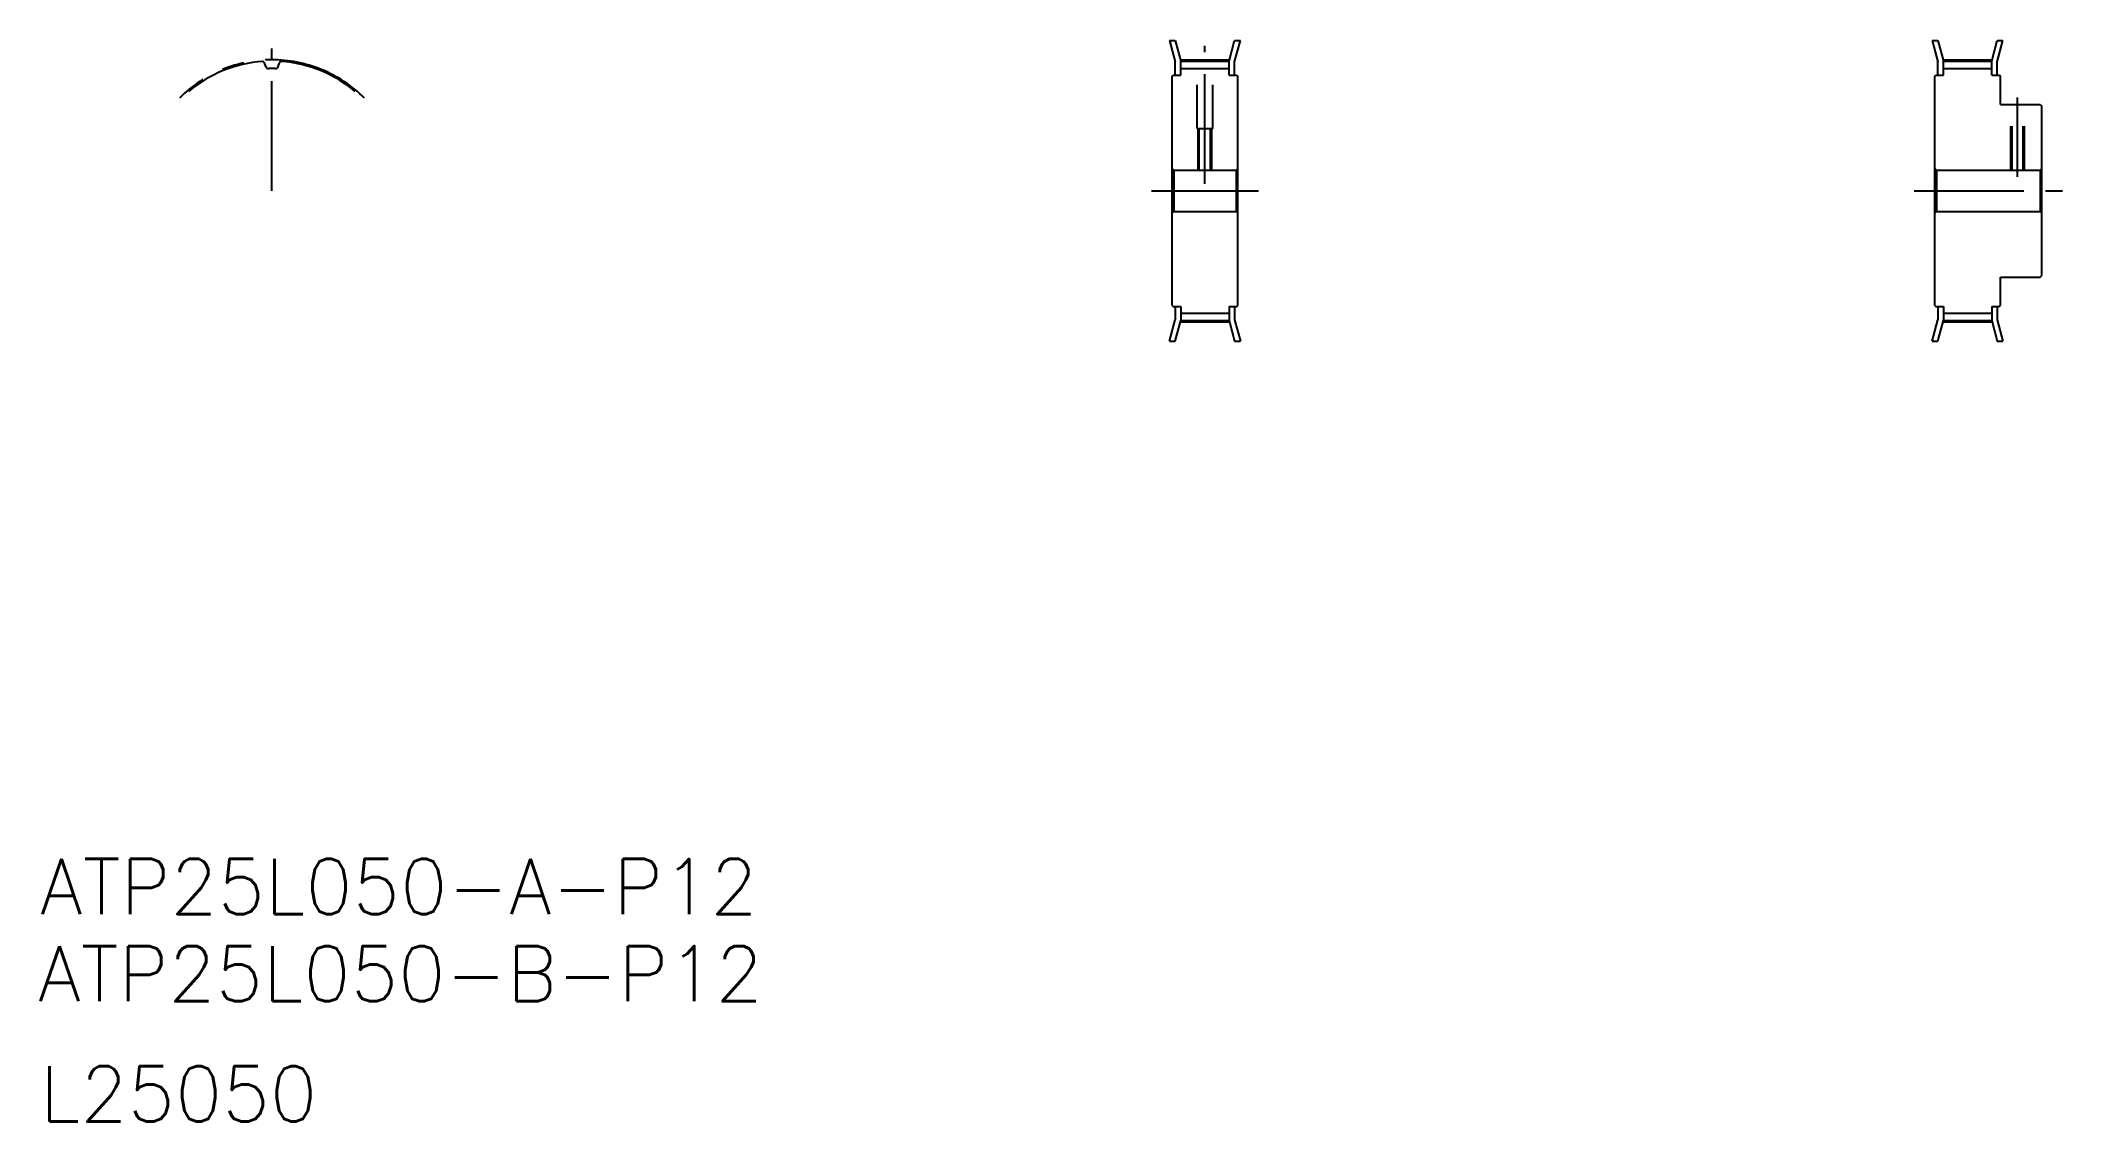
# Model space of a CAD drawing. Extents: x -86 to 499, y -204 to 109.
import ezdxf

# ---------------------------------------------------------------- set-up
doc = ezdxf.new("R2010")
doc.units = 0
doc.linetypes.add('CENTER', pattern=[50.8, 31.75, -6.35, 6.35, -6.35])
doc.linetypes.add('DASHED', pattern=[19.05, 12.7, -6.35])
doc.layers.get('0').update_dxf_attribs({"linetype": 'CONTINUOUS'})
doc.layers.add('CENTER', color=1, linetype='CENTER')
doc.styles.get("Standard").update_dxf_attribs({"font": 'txt', "bigfont": 'BIGFONT'})

msp = doc.modelspace()

# ---------------------------------------------------------------- linework, layer by layer
at = {"color": 7, "linetype": 'CONTINUOUS'}
for p, q in [((240.67, 108.67), (242.33, 102.48)), ((240.67, 108.67), (242.33, 108.67)), ((242.33, 108.67), (243.93, 102.69)), ((257.93, 102.69), (259.53, 108.67)), ((259.53, 108.67), (261.19, 108.67)), ((259.53, 102.48), (261.19, 108.67)), ((461.44, 108.67), (463.1, 108.67)), ((461.44, 108.67), (463.1, 102.48)), ((463.1, 108.67), (464.7, 102.69)), ((478.7, 102.69), (480.31, 108.67)), ((480.3, 102.48), (481.96, 108.67)), ((480.31, 108.67), (481.96, 108.67)), ((-20.93, 101.11), (-21.34, 102.24)), ((-17.4, 101.11), (-16.99, 102.24)), ((242.33, 98.67), (242.33, 102.48)), ((243.93, 102.69), (257.93, 102.69)), ((243.93, 98.67), (243.93, 102.69)), ((243.93, 100.56), (257.93, 100.56)), ((257.93, 98.67), (257.93, 102.69)), ((257.93, 100.68), (257.93, 100.68)), ((257.93, 99.68), (257.93, 99.68)), ((259.53, 98.67), (259.53, 102.48)), ((463.1, 98.67), (463.1, 102.48)), ((464.7, 102.69), (478.7, 102.69)), ((464.7, 98.67), (464.7, 102.69)), ((464.7, 100.56), (478.7, 100.56)), ((478.7, 98.67), (478.7, 102.69)), ((480.3, 98.67), (480.3, 102.48)), ((241.43, 98.37), (241.73, 98.67)), ((241.43, 31.97), (241.43, 98.37)), ((241.73, 98.67), (243.93, 98.67)), ((257.93, 98.67), (260.13, 98.67)), ((260.13, 98.67), (260.43, 98.37)), ((260.43, 31.97), (260.43, 98.37)), ((462.2, 98.37), (462.5, 98.67)), ((462.2, 31.97), (462.2, 98.37)), ((462.5, 98.67), (464.7, 98.67)), ((478.7, 98.67), (480.9, 98.67)), ((480.9, 98.67), (481.2, 98.37)), ((481.2, 90.17), (481.2, 98.37)), ((481.2, 90.17), (492.7, 90.17)), ((492.7, 90.17), (493.2, 89.67)), ((493.2, 40.67), (493.2, 89.67)), ((241.43, 71.67), (241.93, 71.17)), ((241.93, 71.17), (241.93, 59.17)), ((241.93, 71.17), (259.93, 71.17)), ((260.43, 71.67), (259.93, 71.17)), ((259.93, 71.17), (259.93, 59.17)), ((462.2, 71.67), (462.7, 71.17)), ((462.7, 71.17), (492.7, 71.17)), ((462.7, 71.17), (462.7, 59.17)), ((492.7, 71.17), (493.2, 71.67)), ((492.7, 71.17), (492.7, 59.17)), ((241.43, 58.67), (241.93, 59.17)), ((241.93, 59.17), (259.93, 59.17)), ((260.43, 58.67), (259.93, 59.17)), ((462.2, 58.67), (462.7, 59.17)), ((462.7, 59.17), (492.7, 59.17)), ((492.7, 59.17), (493.2, 58.67)), ((481.2, 40.17), (492.7, 40.17)), ((481.2, 31.97), (481.2, 40.17)), ((492.7, 40.17), (493.2, 40.67)), ((241.43, 31.97), (241.73, 31.67)), ((241.73, 31.67), (243.93, 31.67)), ((242.33, 31.67), (242.33, 27.86)), ((243.93, 31.67), (243.93, 27.65)), ((243.93, 29.78), (257.93, 29.78)), ((257.93, 31.67), (257.93, 27.65)), ((257.93, 31.67), (260.13, 31.67)), ((259.53, 31.67), (259.53, 27.86)), ((260.13, 31.67), (260.43, 31.97)), ((462.2, 31.97), (462.5, 31.67)), ((462.5, 31.67), (464.7, 31.67)), ((463.1, 31.67), (463.1, 27.86)), ((464.7, 31.67), (464.7, 27.65)), ((464.7, 29.78), (478.7, 29.78)), ((478.7, 31.67), (478.7, 27.65)), ((478.7, 31.67), (480.9, 31.67)), ((480.3, 31.67), (480.3, 27.86)), ((480.9, 31.67), (481.2, 31.97)), ((240.67, 21.67), (242.33, 27.86)), ((242.33, 21.67), (243.93, 27.65)), ((243.93, 27.65), (257.93, 27.65)), ((257.93, 27.65), (259.53, 21.67)), ((259.53, 27.86), (261.19, 21.67)), ((461.44, 21.67), (463.1, 27.86)), ((463.1, 21.67), (464.7, 27.65)), ((464.7, 27.65), (478.7, 27.65)), ((478.7, 27.65), (480.31, 21.67)), ((480.3, 27.86), (481.96, 21.67)), ((240.67, 21.67), (242.33, 21.67)), ((259.53, 21.67), (261.19, 21.67)), ((461.44, 21.67), (463.1, 21.67)), ((480.31, 21.67), (481.96, 21.67))]:
    msp.add_line(p, q, dxfattribs=at)
at = {"color": 3, "linetype": 'DASHED'}
for p, q in [((248.68, 83.17), (248.68, 100.56)), ((253.18, 83.17), (253.18, 100.56)), ((484.2, 71.17), (484.2, 90.17)), ((484.58, 71.17), (484.58, 90.17)), ((487.82, 71.17), (487.82, 90.17)), ((488.2, 71.17), (488.2, 90.17)), ((248.68, 83.17), (253.18, 83.17)), ((248.93, 71.17), (248.93, 83.17)), ((249.31, 71.17), (249.31, 83.17)), ((252.55, 71.17), (252.55, 83.17)), ((252.93, 71.17), (252.93, 83.17))]:
    msp.add_line(p, q, dxfattribs=at)
at = {"color": 7, "linetype": 'CONTINUOUS'}
for centre, radius, start, end in [((-19.16, 65.17), 37.52, 94.14476, 130), ((-21.84, 102.06), 0.53, 20, 94.14476), ((-20.12, 101.41), 0.86, 200, 271.51057), ((-19.16, 65.17), 35.39, 88.48943, 91.51057), ((-18.21, 101.41), 0.86, 268.48943, 340), ((-16.49, 102.06), 0.53, 85.85524, 160), ((-19.16, 65.17), 37.52, 50, 85.85524)]:
    msp.add_arc(centre, radius, start, end, dxfattribs=at)
at = {"layer": 'CENTER', "color": 1, "linetype": 'CENTER'}
for p, q in [((-19.16, 65.17), (-19.16, 106.33)), ((250.93, 67.17), (250.93, 107.07)), ((243.83, 103.07), (258.03, 103.07)), ((464.6, 103.07), (478.8, 103.07)), ((486.2, 69.17), (486.2, 92.17)), ((235.43, 65.17), (266.43, 65.17)), ((456.2, 65.17), (499.2, 65.17)), ((243.83, 27.27), (258.03, 27.27)), ((464.6, 27.27), (478.8, 27.27))]:
    msp.add_line(p, q, dxfattribs=at)
msp.add_arc((-19.16, 65.17), 37.9, 45, 135, dxfattribs=at)

# ---------------------------------------------------------------- texts
at = {"color": 7, "linetype": 'CONTINUOUS'}
for s, p in [('ATP25L050-A-P12', (-86.29, -144.11)), ('ATP25L050-B-P12', (-86.86, -169.33)), ('L25050', (-86.29, -204.11))]:
    msp.add_text(s, height=16, dxfattribs=at).set_placement(p)

doc.saveas('drawing.dxf')
